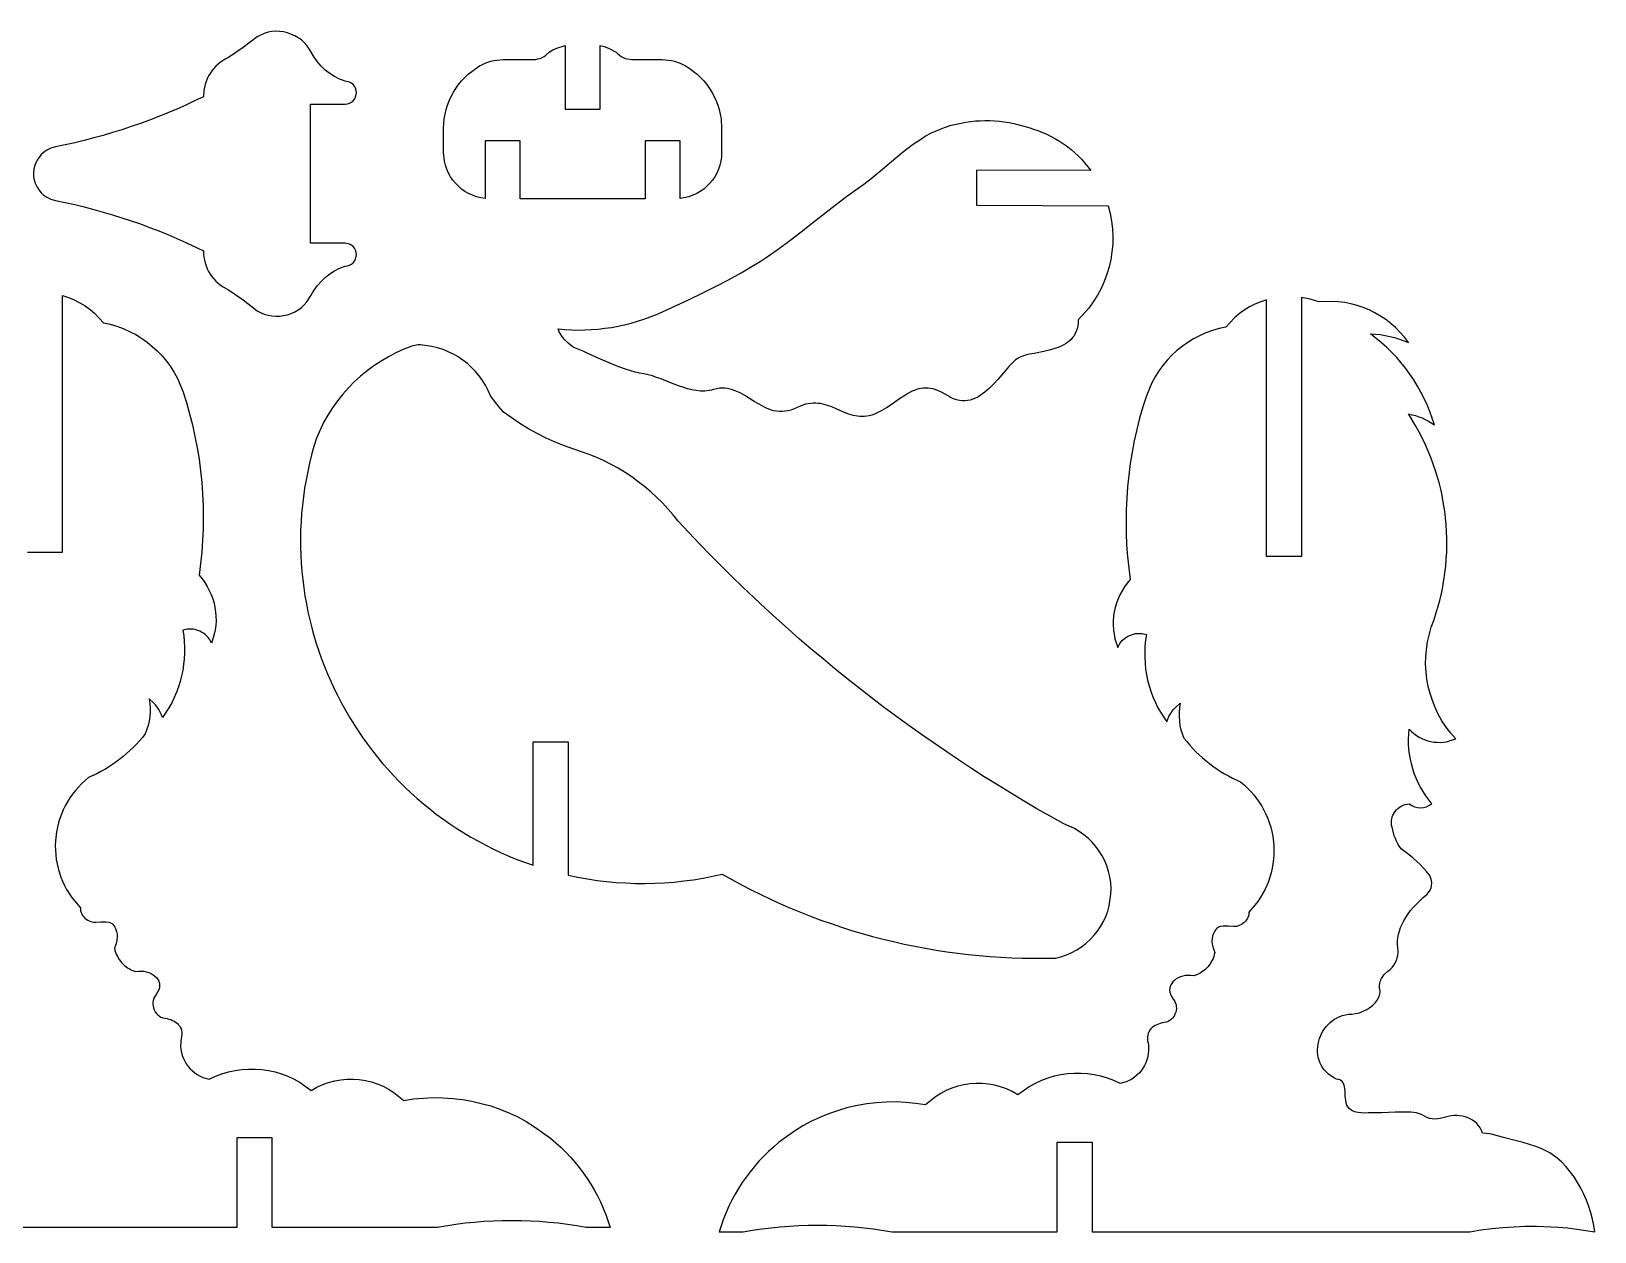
# Model space of a CAD drawing. Extents: x -20.3 to 46.2, y -10.8 to 25.4.
# Drawn here: x 20.84 to 43.33, y 8.14 to 25.41 of the extents above; entities that cross this region are included whole.
import ezdxf

# ---------------------------------------------------------------- set-up
doc = ezdxf.new("R2010")
doc.units = 0

msp = doc.modelspace()

# ---------------------------------------------------------------- linework, layer by layer
for points in [[(23.313, 22.25), (23.315, 22.205), (23.319, 22.16), (23.327, 22.117), (23.338, 22.074), (23.351, 22.032), (23.368, 21.992), (23.387, 21.953), (23.41, 21.915), (23.434, 21.879), (23.462, 21.845), (23.492, 21.813), (23.524, 21.783), (23.558, 21.756), (23.595, 21.731), (23.674, 21.688), (23.779, 21.616), (23.882, 21.542), (24.084, 21.388), (24.135, 21.361), (24.187, 21.34), (24.242, 21.324), (24.297, 21.314), (24.353, 21.309), (24.409, 21.31), (24.521, 21.33), (24.576, 21.349), (24.627, 21.373), (24.676, 21.401), (24.721, 21.435), (24.763, 21.473), (24.8, 21.515), (24.863, 21.61), (24.882, 21.646), (24.904, 21.682), (24.952, 21.748), (25.006, 21.81), (25.065, 21.866), (25.13, 21.917), (25.199, 21.961), (25.272, 21.998), (25.35, 22.028), (25.383, 22.032), (25.414, 22.041), (25.442, 22.056), (25.466, 22.077), (25.486, 22.101), (25.502, 22.129), (25.515, 22.193), (25.511, 22.227), (25.502, 22.258), (25.486, 22.286), (25.466, 22.31), (25.442, 22.33), (25.414, 22.345), (25.35, 22.358), (24.852, 22.358), (24.852, 24.358), (25.35, 24.358), (25.383, 24.362), (25.414, 24.371), (25.442, 24.386), (25.466, 24.407), (25.486, 24.431), (25.502, 24.459), (25.515, 24.523), (25.511, 24.557), (25.502, 24.588), (25.486, 24.616), (25.466, 24.64), (25.442, 24.66), (25.414, 24.675), (25.35, 24.688), (25.311, 24.703), (25.272, 24.719), (25.199, 24.756), (25.13, 24.8), (25.065, 24.85), (25.006, 24.906), (24.952, 24.968), (24.904, 25.035), (24.863, 25.107), (24.834, 25.156), (24.8, 25.202), (24.763, 25.244), (24.721, 25.282), (24.676, 25.315), (24.627, 25.344), (24.521, 25.386), (24.466, 25.399), (24.409, 25.406), (24.353, 25.407), (24.297, 25.403), (24.242, 25.393), (24.187, 25.377), (24.084, 25.329), (23.984, 25.251), (23.882, 25.175), (23.674, 25.029), (23.633, 25.009), (23.595, 24.986), (23.558, 24.961), (23.524, 24.933), (23.492, 24.903), (23.462, 24.871), (23.434, 24.837), (23.41, 24.801), (23.387, 24.764), (23.368, 24.725), (23.351, 24.684), (23.338, 24.643), (23.327, 24.6), (23.319, 24.556), (23.313, 24.466), (23.186, 24.405), (23.059, 24.346), (22.93, 24.289), (22.8, 24.234), (22.669, 24.181), (22.538, 24.13), (22.406, 24.082), (22.273, 24.036), (22.139, 23.991), (22.005, 23.95), (21.87, 23.91), (21.734, 23.872), (21.598, 23.837), (21.461, 23.804), (21.185, 23.744), (21.151, 23.736), (21.119, 23.725), (21.088, 23.711), (21.058, 23.695), (21.03, 23.676), (21.004, 23.655), (20.98, 23.633), (20.958, 23.608), (20.938, 23.581), (20.92, 23.553), (20.905, 23.524), (20.892, 23.493), (20.882, 23.46), (20.875, 23.427), (20.869, 23.358), (20.87, 23.323), (20.875, 23.289), (20.882, 23.256), (20.892, 23.224), (20.905, 23.193), (20.92, 23.163), (20.938, 23.135), (20.958, 23.109), (20.98, 23.084), (21.004, 23.061), (21.03, 23.04), (21.058, 23.022), (21.088, 23.006), (21.119, 22.992), (21.185, 22.973), (21.323, 22.944), (21.461, 22.913), (21.598, 22.88), (21.734, 22.844), (21.87, 22.807), (22.005, 22.767), (22.139, 22.725), (22.273, 22.681), (22.406, 22.635), (22.538, 22.586), (22.669, 22.536), (22.8, 22.483), (22.93, 22.428), (23.059, 22.371), (23.313, 22.25)], [(28.515, 24.287), (29.019, 24.287), (29.019, 25.204), (29.079, 25.186), (29.138, 25.164), (29.25, 25.108), (29.272, 25.085), (29.297, 25.064), (29.323, 25.046), (29.351, 25.031), (29.38, 25.018), (29.411, 25.009), (29.474, 24.999), (29.913, 24.999), (29.957, 24.997), (30.001, 24.993), (30.044, 24.986), (30.087, 24.976), (30.129, 24.963), (30.17, 24.947), (30.248, 24.908), (30.307, 24.871), (30.362, 24.831), (30.415, 24.788), (30.464, 24.742), (30.51, 24.692), (30.552, 24.64), (30.591, 24.586), (30.627, 24.529), (30.659, 24.47), (30.686, 24.409), (30.71, 24.346), (30.73, 24.282), (30.746, 24.216), (30.758, 24.149), (30.767, 24.012), (30.767, 23.665), (30.764, 23.602), (30.756, 23.541), (30.741, 23.481), (30.722, 23.423), (30.697, 23.368), (30.668, 23.315), (30.634, 23.266), (30.597, 23.22), (30.555, 23.177), (30.509, 23.138), (30.46, 23.104), (30.408, 23.073), (30.352, 23.048), (30.294, 23.027), (30.171, 23.002), (30.171, 23.831), (29.667, 23.831), (29.667, 22.999), (27.868, 22.999), (27.868, 23.831), (27.364, 23.831), (27.364, 23.002), (27.301, 23.012), (27.241, 23.027), (27.183, 23.048), (27.127, 23.073), (27.075, 23.104), (27.026, 23.138), (26.98, 23.177), (26.938, 23.22), (26.9, 23.266), (26.867, 23.315), (26.838, 23.368), (26.813, 23.423), (26.794, 23.481), (26.779, 23.541), (26.768, 23.665), (26.768, 24.012), (26.77, 24.081), (26.777, 24.149), (26.789, 24.216), (26.805, 24.282), (26.825, 24.346), (26.849, 24.409), (26.876, 24.47), (26.908, 24.529), (26.944, 24.586), (26.983, 24.64), (27.025, 24.692), (27.071, 24.742), (27.12, 24.788), (27.173, 24.831), (27.286, 24.908), (27.325, 24.929), (27.365, 24.947), (27.406, 24.963), (27.448, 24.976), (27.491, 24.986), (27.534, 24.993), (27.622, 24.999), (28.061, 24.999), (28.093, 25.002), (28.124, 25.009), (28.155, 25.018), (28.184, 25.031), (28.212, 25.046), (28.238, 25.064), (28.285, 25.108), (28.34, 25.138), (28.397, 25.164), (28.515, 25.204), (28.515, 24.287)], [(36.079, 23.403), (34.433, 23.409), (34.431, 22.905), (36.328, 22.898), (36.356, 22.788), (36.376, 22.677), (36.389, 22.566), (36.394, 22.455), (36.392, 22.344), (36.382, 22.234), (36.365, 22.125), (36.34, 22.018), (36.309, 21.913), (36.27, 21.809), (36.225, 21.709), (36.172, 21.611), (36.113, 21.517), (36.048, 21.426), (35.897, 21.258), (35.895, 21.212), (35.89, 21.169), (35.881, 21.129), (35.869, 21.093), (35.854, 21.059), (35.836, 21.028), (35.815, 21), (35.793, 20.974), (35.767, 20.95), (35.74, 20.929), (35.712, 20.909), (35.681, 20.892), (35.649, 20.876), (35.616, 20.862), (35.547, 20.837), (35.476, 20.818), (35.403, 20.801), (35.262, 20.774), (35.197, 20.761), (35.137, 20.747), (35.084, 20.731), (35.061, 20.721), (35.04, 20.71), (35.018, 20.696), (34.996, 20.679), (34.949, 20.636), (34.9, 20.584), (34.849, 20.526), (34.739, 20.398), (34.68, 20.334), (34.619, 20.272), (34.554, 20.216), (34.521, 20.191), (34.487, 20.167), (34.452, 20.146), (34.417, 20.128), (34.381, 20.114), (34.343, 20.102), (34.305, 20.094), (34.267, 20.09), (34.227, 20.091), (34.187, 20.096), (34.145, 20.105), (34.103, 20.12), (34.06, 20.141), (34.016, 20.167), (33.972, 20.194), (33.929, 20.217), (33.888, 20.236), (33.848, 20.251), (33.81, 20.262), (33.773, 20.27), (33.737, 20.274), (33.702, 20.275), (33.668, 20.274), (33.634, 20.269), (33.602, 20.262), (33.57, 20.253), (33.538, 20.241), (33.508, 20.228), (33.447, 20.196), (33.387, 20.159), (33.327, 20.119), (33.204, 20.032), (33.14, 19.99), (33.073, 19.951), (33.002, 19.916), (32.965, 19.901), (32.927, 19.887), (32.891, 19.877), (32.856, 19.87), (32.822, 19.866), (32.789, 19.864), (32.756, 19.866), (32.723, 19.869), (32.66, 19.882), (32.597, 19.901), (32.536, 19.925), (32.413, 19.978), (32.351, 20.003), (32.288, 20.026), (32.223, 20.044), (32.189, 20.051), (32.155, 20.055), (32.121, 20.058), (32.085, 20.058), (32.049, 20.055), (32.012, 20.05), (31.975, 20.042), (31.936, 20.03), (31.896, 20.015), (31.855, 19.996), (31.809, 19.975), (31.764, 19.959), (31.721, 19.947), (31.678, 19.94), (31.637, 19.937), (31.597, 19.938), (31.558, 19.942), (31.52, 19.949), (31.483, 19.959), (31.446, 19.972), (31.41, 19.987), (31.375, 20.003), (31.305, 20.041), (31.237, 20.082), (31.101, 20.167), (31.032, 20.205), (30.961, 20.237), (30.925, 20.25), (30.889, 20.26), (30.851, 20.268), (30.813, 20.272), (30.774, 20.273), (30.734, 20.271), (30.693, 20.264), (30.65, 20.253), (30.619, 20.245), (30.588, 20.239), (30.526, 20.232), (30.463, 20.232), (30.4, 20.239), (30.337, 20.25), (30.274, 20.266), (30.211, 20.286), (30.147, 20.308), (30.021, 20.357), (29.895, 20.407), (29.832, 20.429), (29.77, 20.449), (29.708, 20.466), (29.646, 20.478), (29.584, 20.489), (29.522, 20.504), (29.46, 20.521), (29.398, 20.54), (29.273, 20.585), (29.149, 20.636), (29.025, 20.69), (28.903, 20.745), (28.784, 20.799), (28.667, 20.849), (28.626, 20.87), (28.587, 20.897), (28.55, 20.929), (28.515, 20.965), (28.484, 21.004), (28.456, 21.045), (28.432, 21.085), (28.413, 21.125), (28.509, 21.116), (28.605, 21.111), (28.701, 21.109), (28.798, 21.11), (28.894, 21.115), (28.99, 21.123), (29.086, 21.134), (29.182, 21.148), (29.277, 21.166), (29.371, 21.186), (29.464, 21.21), (29.557, 21.237), (29.648, 21.266), (29.739, 21.299), (29.828, 21.334), (29.916, 21.373), (30.299, 21.55), (30.489, 21.641), (30.677, 21.734), (30.864, 21.831), (31.048, 21.933), (31.23, 22.041), (31.319, 22.097), (31.408, 22.155), (31.579, 22.273), (31.746, 22.396), (31.91, 22.522), (32.073, 22.65), (32.399, 22.905), (32.563, 23.029), (32.731, 23.149), (32.814, 23.209), (32.895, 23.271), (33.053, 23.402), (33.209, 23.534), (33.366, 23.664), (33.446, 23.727), (33.527, 23.786), (33.611, 23.843), (33.696, 23.896), (33.785, 23.944), (33.876, 23.987), (33.971, 24.024), (34.07, 24.055), (34.14, 24.072), (34.21, 24.087), (34.279, 24.1), (34.349, 24.11), (34.418, 24.117), (34.486, 24.121), (34.555, 24.123), (34.624, 24.123), (34.693, 24.119), (34.762, 24.113), (34.832, 24.105), (34.901, 24.093), (34.971, 24.079), (35.042, 24.063), (35.113, 24.043), (35.184, 24.021), (35.251, 24.001), (35.317, 23.979), (35.382, 23.953), (35.445, 23.925), (35.507, 23.895), (35.568, 23.862), (35.627, 23.826), (35.684, 23.788), (35.74, 23.748), (35.795, 23.705), (35.847, 23.66), (35.898, 23.613), (35.946, 23.563), (35.993, 23.512), (36.079, 23.403)], [(39.355, 21.514), (39.295, 21.535), (39.234, 21.553), (39.11, 21.579), (39.11, 17.851), (38.606, 17.851), (38.606, 21.545), (38.521, 21.516), (38.439, 21.482), (38.359, 21.441), (38.283, 21.394), (38.211, 21.341), (38.143, 21.283), (38.021, 21.152), (37.922, 21.13), (37.826, 21.102), (37.733, 21.068), (37.643, 21.028), (37.556, 20.982), (37.472, 20.931), (37.392, 20.874), (37.316, 20.813), (37.244, 20.746), (37.177, 20.676), (37.114, 20.6), (37.056, 20.521), (37.003, 20.437), (36.955, 20.35), (36.877, 20.165), (36.826, 20.005), (36.78, 19.844), (36.739, 19.681), (36.703, 19.517), (36.671, 19.353), (36.645, 19.188), (36.623, 19.022), (36.606, 18.856), (36.594, 18.689), (36.586, 18.522), (36.584, 18.355), (36.586, 18.187), (36.593, 18.02), (36.605, 17.853), (36.644, 17.519), (36.601, 17.468), (36.562, 17.415), (36.527, 17.359), (36.496, 17.302), (36.469, 17.242), (36.447, 17.182), (36.429, 17.12), (36.415, 17.056), (36.405, 16.993), (36.4, 16.928), (36.4, 16.863), (36.403, 16.798), (36.412, 16.734), (36.424, 16.669), (36.464, 16.543), (36.478, 16.571), (36.495, 16.598), (36.514, 16.623), (36.534, 16.646), (36.557, 16.667), (36.582, 16.685), (36.607, 16.702), (36.634, 16.715), (36.663, 16.727), (36.692, 16.735), (36.722, 16.742), (36.752, 16.745), (36.783, 16.746), (36.815, 16.744), (36.877, 16.73), (36.864, 16.647), (36.856, 16.564), (36.852, 16.481), (36.852, 16.398), (36.857, 16.315), (36.865, 16.233), (36.878, 16.152), (36.894, 16.071), (36.915, 15.991), (36.94, 15.913), (36.969, 15.835), (37.001, 15.759), (37.038, 15.684), (37.078, 15.612), (37.17, 15.472), (37.184, 15.512), (37.202, 15.55), (37.222, 15.587), (37.245, 15.621), (37.271, 15.654), (37.299, 15.685), (37.364, 15.74), (37.353, 15.677), (37.347, 15.613), (37.347, 15.549), (37.351, 15.485), (37.36, 15.422), (37.374, 15.36), (37.417, 15.238), (37.458, 15.188), (37.501, 15.138), (37.545, 15.09), (37.59, 15.043), (37.637, 14.998), (37.685, 14.955), (37.735, 14.913), (37.785, 14.872), (37.837, 14.833), (37.89, 14.796), (37.945, 14.761), (38, 14.727), (38.057, 14.695), (38.114, 14.664), (38.232, 14.609), (38.284, 14.566), (38.333, 14.521), (38.379, 14.473), (38.422, 14.423), (38.463, 14.371), (38.501, 14.317), (38.536, 14.262), (38.568, 14.204), (38.597, 14.145), (38.623, 14.085), (38.645, 14.023), (38.665, 13.96), (38.681, 13.896), (38.694, 13.83), (38.709, 13.698), (38.712, 13.631), (38.71, 13.564), (38.706, 13.498), (38.698, 13.432), (38.686, 13.367), (38.671, 13.303), (38.653, 13.24), (38.632, 13.178), (38.607, 13.117), (38.579, 13.057), (38.549, 12.999), (38.515, 12.942), (38.478, 12.888), (38.438, 12.835), (38.349, 12.735), (38.351, 12.712), (38.348, 12.69), (38.341, 12.668), (38.331, 12.647), (38.318, 12.626), (38.303, 12.607), (38.285, 12.588), (38.266, 12.572), (38.245, 12.558), (38.223, 12.546), (38.202, 12.537), (38.18, 12.531), (38.156, 12.528), (38.131, 12.527), (38.055, 12.532), (38.018, 12.535), (37.98, 12.535), (37.943, 12.53), (37.926, 12.525), (37.909, 12.517), (37.89, 12.503), (37.879, 12.492), (37.87, 12.479), (37.856, 12.459), (37.845, 12.438), (37.829, 12.396), (37.821, 12.355), (37.82, 12.315), (37.824, 12.275), (37.833, 12.235), (37.846, 12.195), (37.86, 12.156), (37.854, 12.127), (37.846, 12.098), (37.835, 12.07), (37.824, 12.044), (37.795, 11.993), (37.759, 11.947), (37.718, 11.906), (37.671, 11.871), (37.646, 11.855), (37.62, 11.842), (37.564, 11.82), (37.516, 11.823), (37.477, 11.825), (37.439, 11.822), (37.402, 11.816), (37.367, 11.805), (37.335, 11.791), (37.305, 11.774), (37.279, 11.754), (37.256, 11.731), (37.237, 11.705), (37.223, 11.678), (37.215, 11.649), (37.211, 11.618), (37.214, 11.586), (37.223, 11.554), (37.239, 11.52), (37.262, 11.486), (37.279, 11.462), (37.293, 11.436), (37.303, 11.403), (37.307, 11.376), (37.308, 11.349), (37.305, 11.321), (37.299, 11.295), (37.288, 11.266), (37.274, 11.24), (37.256, 11.216), (37.236, 11.194), (37.214, 11.178), (37.191, 11.164), (37.166, 11.154), (37.133, 11.146), (37.104, 11.142), (37.077, 11.135), (37.051, 11.126), (37.025, 11.116), (37.002, 11.104), (36.98, 11.09), (36.96, 11.074), (36.942, 11.057), (36.927, 11.037), (36.914, 11.016), (36.904, 10.993), (36.896, 10.968), (36.892, 10.942), (36.892, 10.914), (36.895, 10.884), (36.902, 10.852), (36.907, 10.824), (36.908, 10.792), (36.908, 10.745), (36.904, 10.699), (36.897, 10.654), (36.885, 10.611), (36.869, 10.569), (36.85, 10.528), (36.827, 10.49), (36.802, 10.454), (36.773, 10.42), (36.741, 10.389), (36.706, 10.361), (36.669, 10.335), (36.63, 10.313), (36.588, 10.295), (36.499, 10.269), (36.408, 10.312), (36.315, 10.347), (36.221, 10.375), (36.126, 10.396), (36.03, 10.41), (35.933, 10.416), (35.836, 10.416), (35.74, 10.409), (35.644, 10.395), (35.55, 10.374), (35.457, 10.347), (35.366, 10.313), (35.278, 10.271), (35.192, 10.224), (35.029, 10.108), (34.948, 10.154), (34.865, 10.192), (34.78, 10.222), (34.693, 10.246), (34.605, 10.261), (34.516, 10.27), (34.427, 10.271), (34.339, 10.265), (34.251, 10.252), (34.165, 10.232), (34.08, 10.204), (33.997, 10.17), (33.918, 10.129), (33.841, 10.081), (33.698, 9.964), (33.557, 9.985), (33.416, 9.999), (33.276, 10.005), (33.135, 10.003), (32.995, 9.994), (32.856, 9.978), (32.719, 9.954), (32.583, 9.923), (32.449, 9.884), (32.317, 9.839), (32.187, 9.786), (32.06, 9.727), (31.937, 9.66), (31.816, 9.587), (31.587, 9.42), (31.512, 9.357), (31.439, 9.29), (31.369, 9.222), (31.302, 9.151), (31.238, 9.077), (31.176, 9.002), (31.118, 8.924), (31.062, 8.844), (31.01, 8.762), (30.96, 8.678), (30.914, 8.592), (30.871, 8.504), (30.831, 8.415), (30.794, 8.324), (30.731, 8.138), (31.078, 8.138), (31.211, 8.16), (31.344, 8.18), (31.477, 8.196), (31.611, 8.21), (31.745, 8.22), (31.879, 8.227), (32.013, 8.232), (32.147, 8.233), (32.281, 8.232), (32.415, 8.227), (32.549, 8.22), (32.683, 8.21), (32.816, 8.196), (32.95, 8.18), (33.215, 8.138), (35.595, 8.138), (35.595, 9.426), (36.099, 9.426), (36.099, 8.138), (41.53, 8.138), (41.688, 8.164), (41.847, 8.184), (42.006, 8.2), (42.166, 8.21), (42.326, 8.216), (42.487, 8.217), (42.807, 8.203), (42.937, 8.192), (43.067, 8.177), (43.326, 8.138), (43.312, 8.228), (43.293, 8.319), (43.269, 8.41), (43.24, 8.501), (43.207, 8.591), (43.169, 8.679), (43.127, 8.764), (43.08, 8.847), (43.029, 8.927), (42.974, 9.002), (42.915, 9.072), (42.852, 9.137), (42.785, 9.196), (42.714, 9.248), (42.678, 9.272), (42.64, 9.293), (42.602, 9.313), (42.563, 9.33), (42.477, 9.363), (42.388, 9.393), (42.295, 9.42), (42.202, 9.446), (42.016, 9.493), (41.842, 9.54), (41.806, 9.548), (41.769, 9.552), (41.712, 9.555), (41.697, 9.594), (41.678, 9.631), (41.655, 9.664), (41.629, 9.693), (41.6, 9.719), (41.569, 9.742), (41.535, 9.761), (41.499, 9.777), (41.462, 9.79), (41.423, 9.799), (41.383, 9.806), (41.343, 9.808), (41.302, 9.808), (41.261, 9.804), (41.22, 9.797), (41.179, 9.787), (41.141, 9.776), (41.102, 9.767), (41.063, 9.762), (41.025, 9.759), (40.986, 9.761), (40.949, 9.768), (40.913, 9.78), (40.879, 9.799), (40.842, 9.821), (40.803, 9.836), (40.764, 9.847), (40.723, 9.854), (40.682, 9.857), (40.64, 9.859), (40.555, 9.859), (40.457, 9.858), (40.358, 9.853), (40.26, 9.849), (40.163, 9.848), (40.066, 9.847), (40.016, 9.846), (39.967, 9.847), (39.919, 9.853), (39.874, 9.864), (39.852, 9.872), (39.831, 9.883), (39.812, 9.895), (39.793, 9.911), (39.775, 9.934), (39.761, 9.961), (39.751, 9.991), (39.745, 10.024), (39.738, 10.093), (39.734, 10.162), (39.731, 10.195), (39.726, 10.227), (39.718, 10.255), (39.707, 10.28), (39.691, 10.301), (39.671, 10.317), (39.658, 10.323), (39.644, 10.328), (39.61, 10.332), (39.568, 10.355), (39.529, 10.379), (39.494, 10.407), (39.462, 10.436), (39.435, 10.467), (39.411, 10.5), (39.39, 10.535), (39.373, 10.571), (39.36, 10.607), (39.35, 10.645), (39.343, 10.684), (39.339, 10.722), (39.338, 10.761), (39.341, 10.8), (39.346, 10.839), (39.355, 10.878), (39.366, 10.916), (39.38, 10.953), (39.397, 10.989), (39.416, 11.024), (39.438, 11.057), (39.463, 11.089), (39.49, 11.119), (39.519, 11.147), (39.551, 11.173), (39.584, 11.196), (39.62, 11.216), (39.658, 11.234), (39.698, 11.248), (39.74, 11.259), (39.784, 11.267), (39.83, 11.27), (39.886, 11.276), (39.942, 11.289), (39.995, 11.309), (40.046, 11.333), (40.093, 11.363), (40.135, 11.397), (40.171, 11.434), (40.201, 11.474), (40.213, 11.495), (40.222, 11.516), (40.23, 11.537), (40.235, 11.559), (40.238, 11.581), (40.238, 11.603), (40.236, 11.624), (40.23, 11.646), (40.231, 11.682), (40.236, 11.716), (40.245, 11.75), (40.259, 11.782), (40.276, 11.811), (40.298, 11.839), (40.351, 11.885), (40.383, 11.911), (40.412, 11.941), (40.436, 11.972), (40.456, 12.006), (40.473, 12.041), (40.485, 12.076), (40.494, 12.113), (40.499, 12.149), (40.499, 12.185), (40.496, 12.22), (40.491, 12.268), (40.491, 12.317), (40.496, 12.365), (40.504, 12.415), (40.517, 12.464), (40.534, 12.513), (40.555, 12.562), (40.58, 12.611), (40.609, 12.66), (40.642, 12.709), (40.678, 12.757), (40.718, 12.805), (40.762, 12.852), (40.809, 12.899), (40.859, 12.945), (40.912, 12.991), (40.937, 13.019), (40.957, 13.05), (40.971, 13.084), (40.98, 13.119), (40.983, 13.156), (40.979, 13.192), (40.954, 13.263), (40.909, 13.317), (40.862, 13.369), (40.814, 13.42), (40.763, 13.469), (40.711, 13.516), (40.656, 13.561), (40.543, 13.645), (40.519, 13.68), (40.496, 13.717), (40.476, 13.755), (40.458, 13.794), (40.442, 13.834), (40.429, 13.875), (40.41, 13.959), (40.405, 13.988), (40.402, 14.018), (40.403, 14.048), (40.407, 14.077), (40.414, 14.105), (40.424, 14.133), (40.454, 14.185), (40.473, 14.208), (40.494, 14.228), (40.518, 14.246), (40.543, 14.262), (40.569, 14.274), (40.597, 14.284), (40.656, 14.294), (40.694, 14.269), (40.734, 14.252), (40.777, 14.242), (40.82, 14.238), (40.863, 14.242), (40.905, 14.252), (40.984, 14.294), (40.938, 14.351), (40.895, 14.41), (40.856, 14.47), (40.82, 14.533), (40.787, 14.597), (40.757, 14.663), (40.731, 14.73), (40.708, 14.798), (40.689, 14.867), (40.674, 14.937), (40.662, 15.008), (40.653, 15.08), (40.648, 15.152), (40.647, 15.224), (40.656, 15.37), (40.689, 15.336), (40.724, 15.306), (40.761, 15.279), (40.8, 15.254), (40.84, 15.233), (40.882, 15.216), (40.925, 15.201), (40.969, 15.19), (41.013, 15.183), (41.058, 15.179), (41.103, 15.178), (41.149, 15.181), (41.194, 15.187), (41.239, 15.198), (41.327, 15.229), (41.255, 15.312), (41.189, 15.398), (41.129, 15.489), (41.076, 15.582), (41.03, 15.679), (40.99, 15.778), (40.957, 15.88), (40.93, 15.983), (40.911, 16.088), (40.899, 16.194), (40.893, 16.301), (40.895, 16.408), (40.904, 16.515), (40.92, 16.622), (40.975, 16.834), (41.01, 16.93), (41.042, 17.026), (41.071, 17.123), (41.097, 17.22), (41.12, 17.318), (41.14, 17.416), (41.157, 17.515), (41.172, 17.614), (41.183, 17.713), (41.191, 17.812), (41.197, 17.912), (41.199, 18.011), (41.199, 18.11), (41.196, 18.209), (41.189, 18.308), (41.18, 18.407), (41.168, 18.506), (41.153, 18.604), (41.136, 18.701), (41.115, 18.799), (41.092, 18.895), (41.065, 18.991), (41.036, 19.086), (41.004, 19.181), (40.97, 19.275), (40.932, 19.367), (40.891, 19.459), (40.848, 19.55), (40.802, 19.64), (40.753, 19.728), (40.647, 19.902), (40.697, 19.892), (40.747, 19.879), (40.795, 19.863), (40.842, 19.845), (40.888, 19.823), (40.933, 19.8), (41.019, 19.744), (40.988, 19.842), (40.953, 19.938), (40.914, 20.032), (40.872, 20.125), (40.826, 20.216), (40.777, 20.304), (40.724, 20.391), (40.667, 20.475), (40.607, 20.557), (40.544, 20.636), (40.478, 20.713), (40.409, 20.787), (40.336, 20.858), (40.261, 20.927), (40.101, 21.055), (40.172, 21.051), (40.242, 21.043), (40.311, 21.032), (40.38, 21.018), (40.448, 21.001), (40.516, 20.98), (40.647, 20.93), (40.59, 21.005), (40.528, 21.076), (40.463, 21.142), (40.393, 21.204), (40.319, 21.26), (40.243, 21.311), (40.163, 21.357), (40.081, 21.398), (39.996, 21.433), (39.908, 21.462), (39.819, 21.486), (39.729, 21.504), (39.637, 21.515), (39.543, 21.521), (39.355, 21.514)], [(28.561, 15.185), (28.561, 13.267), (28.698, 13.239), (28.836, 13.214), (28.974, 13.193), (29.113, 13.176), (29.251, 13.164), (29.391, 13.155), (29.53, 13.15), (29.669, 13.148), (29.808, 13.151), (29.947, 13.158), (30.086, 13.169), (30.225, 13.184), (30.363, 13.202), (30.501, 13.225), (30.775, 13.282), (30.912, 13.204), (31.051, 13.13), (31.19, 13.058), (31.33, 12.988), (31.472, 12.921), (31.614, 12.856), (31.758, 12.794), (31.902, 12.734), (32.047, 12.677), (32.194, 12.622), (32.341, 12.57), (32.489, 12.52), (32.637, 12.473), (32.787, 12.429), (32.937, 12.387), (33.088, 12.347), (33.239, 12.311), (33.391, 12.276), (33.544, 12.245), (33.697, 12.216), (33.851, 12.19), (34.005, 12.166), (34.16, 12.145), (34.315, 12.126), (34.47, 12.111), (34.626, 12.097), (34.782, 12.087), (34.939, 12.079), (35.095, 12.074), (35.252, 12.072), (35.567, 12.075), (35.648, 12.095), (35.727, 12.122), (35.803, 12.155), (35.875, 12.193), (35.943, 12.237), (36.007, 12.286), (36.067, 12.34), (36.122, 12.399), (36.173, 12.462), (36.218, 12.528), (36.258, 12.599), (36.292, 12.672), (36.32, 12.749), (36.342, 12.828), (36.367, 12.994), (36.368, 13.078), (36.363, 13.161), (36.351, 13.243), (36.333, 13.322), (36.308, 13.4), (36.277, 13.474), (36.241, 13.546), (36.199, 13.615), (36.151, 13.68), (36.098, 13.741), (36.041, 13.798), (35.979, 13.85), (35.912, 13.897), (35.841, 13.939), (35.687, 14.005), (35.494, 14.114), (35.302, 14.224), (35.111, 14.336), (34.921, 14.451), (34.733, 14.566), (34.545, 14.684), (34.359, 14.804), (34.174, 14.925), (33.991, 15.049), (33.808, 15.174), (33.627, 15.3), (33.447, 15.429), (33.269, 15.559), (33.092, 15.691), (32.916, 15.825), (32.741, 15.961), (32.568, 16.098), (32.396, 16.237), (32.226, 16.378), (32.057, 16.52), (31.889, 16.664), (31.723, 16.81), (31.558, 16.958), (31.395, 17.107), (31.233, 17.258), (31.073, 17.41), (30.914, 17.564), (30.757, 17.72), (30.601, 17.877), (30.446, 18.036), (30.142, 18.358), (30.07, 18.449), (29.994, 18.538), (29.915, 18.622), (29.832, 18.704), (29.747, 18.782), (29.659, 18.857), (29.568, 18.928), (29.475, 18.996), (29.379, 19.06), (29.28, 19.12), (29.179, 19.176), (29.076, 19.228), (28.971, 19.277), (28.863, 19.321), (28.643, 19.397), (28.507, 19.444), (28.374, 19.497), (28.243, 19.555), (28.114, 19.619), (27.989, 19.688), (27.866, 19.763), (27.631, 19.929), (27.581, 19.985), (27.532, 20.043), (27.442, 20.163), (27.409, 20.24), (27.37, 20.314), (27.327, 20.384), (27.278, 20.451), (27.226, 20.513), (27.17, 20.572), (27.109, 20.626), (27.045, 20.676), (26.978, 20.722), (26.908, 20.762), (26.834, 20.798), (26.759, 20.828), (26.68, 20.853), (26.6, 20.873), (26.435, 20.895), (26.403, 20.895), (26.372, 20.892), (26.31, 20.878), (26.195, 20.833), (26.082, 20.782), (25.973, 20.725), (25.867, 20.663), (25.765, 20.596), (25.666, 20.523), (25.572, 20.445), (25.482, 20.363), (25.397, 20.276), (25.316, 20.185), (25.24, 20.089), (25.169, 19.99), (25.103, 19.886), (25.042, 19.779), (24.937, 19.554), (24.901, 19.434), (24.868, 19.314), (24.839, 19.194), (24.812, 19.074), (24.788, 18.953), (24.768, 18.833), (24.751, 18.712), (24.736, 18.592), (24.725, 18.471), (24.717, 18.351), (24.711, 18.231), (24.709, 18.112), (24.71, 17.992), (24.713, 17.873), (24.719, 17.755), (24.729, 17.637), (24.741, 17.519), (24.755, 17.402), (24.773, 17.285), (24.793, 17.169), (24.816, 17.054), (24.842, 16.94), (24.871, 16.826), (24.902, 16.713), (24.936, 16.601), (24.972, 16.49), (25.011, 16.38), (25.052, 16.271), (25.097, 16.163), (25.143, 16.056), (25.192, 15.95), (25.244, 15.845), (25.298, 15.742), (25.354, 15.64), (25.413, 15.539), (25.474, 15.44), (25.538, 15.342), (25.604, 15.245), (25.672, 15.15), (25.743, 15.057), (25.815, 14.965), (25.89, 14.875), (25.968, 14.787), (26.047, 14.7), (26.128, 14.615), (26.212, 14.532), (26.298, 14.451), (26.386, 14.372), (26.476, 14.295), (26.568, 14.22), (26.662, 14.147), (26.758, 14.076), (26.856, 14.007), (26.956, 13.941), (27.058, 13.877), (27.161, 13.815), (27.267, 13.755), (27.375, 13.698), (27.484, 13.643), (27.595, 13.591), (27.708, 13.542), (27.823, 13.495), (28.057, 13.409), (28.057, 15.185), (28.561, 15.185)]]:
    msp.add_lwpolyline(points, close=True)
msp.add_lwpolyline([(20.783, 17.914), (21.287, 17.914), (21.287, 21.607), (21.372, 21.579), (21.455, 21.544), (21.534, 21.503), (21.61, 21.456), (21.682, 21.404), (21.75, 21.346), (21.873, 21.215), (21.971, 21.193), (22.067, 21.165), (22.16, 21.13), (22.25, 21.09), (22.338, 21.044), (22.421, 20.993), (22.501, 20.937), (22.577, 20.875), (22.649, 20.809), (22.717, 20.738), (22.78, 20.663), (22.838, 20.583), (22.891, 20.5), (22.938, 20.413), (23.017, 20.228), (23.067, 20.068), (23.113, 19.906), (23.154, 19.744), (23.19, 19.58), (23.222, 19.416), (23.249, 19.25), (23.271, 19.085), (23.288, 18.918), (23.3, 18.752), (23.307, 18.585), (23.31, 18.417), (23.307, 18.25), (23.3, 18.083), (23.288, 17.915), (23.249, 17.582), (23.292, 17.531), (23.331, 17.477), (23.366, 17.422), (23.397, 17.364), (23.424, 17.305), (23.446, 17.244), (23.465, 17.182), (23.478, 17.119), (23.488, 17.055), (23.493, 16.991), (23.494, 16.926), (23.49, 16.861), (23.482, 16.796), (23.469, 16.732), (23.43, 16.605), (23.415, 16.634), (23.399, 16.661), (23.38, 16.686), (23.359, 16.709), (23.336, 16.729), (23.312, 16.748), (23.286, 16.764), (23.259, 16.778), (23.231, 16.789), (23.202, 16.798), (23.172, 16.804), (23.141, 16.808), (23.11, 16.808), (23.079, 16.806), (23.017, 16.793), (23.029, 16.71), (23.037, 16.627), (23.041, 16.544), (23.041, 16.461), (23.037, 16.378), (23.028, 16.296), (23.016, 16.214), (22.999, 16.134), (22.978, 16.054), (22.954, 15.975), (22.925, 15.898), (22.892, 15.821), (22.856, 15.747), (22.816, 15.674), (22.724, 15.534), (22.709, 15.574), (22.692, 15.612), (22.671, 15.649), (22.648, 15.684), (22.622, 15.717), (22.594, 15.748), (22.53, 15.803), (22.541, 15.739), (22.546, 15.675), (22.547, 15.611), (22.542, 15.548), (22.533, 15.484), (22.519, 15.422), (22.476, 15.301), (22.435, 15.25), (22.393, 15.201), (22.349, 15.153), (22.303, 15.106), (22.256, 15.061), (22.208, 15.017), (22.159, 14.975), (22.108, 14.935), (22.056, 14.896), (22.003, 14.859), (21.949, 14.823), (21.893, 14.789), (21.837, 14.757), (21.779, 14.727), (21.661, 14.671), (21.609, 14.628), (21.561, 14.583), (21.514, 14.535), (21.471, 14.486), (21.43, 14.434), (21.392, 14.38), (21.357, 14.324), (21.326, 14.267), (21.297, 14.208), (21.271, 14.147), (21.248, 14.085), (21.229, 14.022), (21.212, 13.958), (21.2, 13.893), (21.184, 13.76), (21.182, 13.693), (21.183, 13.627), (21.188, 13.56), (21.196, 13.495), (21.207, 13.43), (21.222, 13.366), (21.24, 13.302), (21.262, 13.24), (21.286, 13.179), (21.314, 13.12), (21.345, 13.062), (21.379, 13.005), (21.416, 12.95), (21.456, 12.897), (21.544, 12.797), (21.543, 12.775), (21.545, 12.753), (21.552, 12.731), (21.562, 12.709), (21.575, 12.689), (21.591, 12.669), (21.608, 12.651), (21.628, 12.635), (21.649, 12.62), (21.67, 12.609), (21.692, 12.6), (21.714, 12.594), (21.737, 12.59), (21.763, 12.59), (21.838, 12.595), (21.876, 12.597), (21.913, 12.597), (21.95, 12.592), (21.968, 12.587), (21.984, 12.579), (22.004, 12.566), (22.015, 12.554), (22.024, 12.542), (22.037, 12.521), (22.049, 12.5), (22.064, 12.459), (22.072, 12.418), (22.074, 12.377), (22.069, 12.337), (22.06, 12.297), (22.048, 12.258), (22.033, 12.219), (22.04, 12.189), (22.048, 12.161), (22.058, 12.133), (22.07, 12.106), (22.099, 12.055), (22.134, 12.009), (22.176, 11.968), (22.222, 11.933), (22.247, 11.918), (22.274, 11.904), (22.329, 11.882), (22.377, 11.886), (22.417, 11.887), (22.455, 11.885), (22.491, 11.878), (22.526, 11.868), (22.559, 11.854), (22.588, 11.836), (22.615, 11.816), (22.638, 11.793), (22.656, 11.768), (22.67, 11.741), (22.679, 11.711), (22.682, 11.681), (22.68, 11.649), (22.67, 11.616), (22.654, 11.583), (22.631, 11.549), (22.614, 11.524), (22.601, 11.498), (22.591, 11.466), (22.586, 11.439), (22.585, 11.411), (22.588, 11.384), (22.595, 11.357), (22.605, 11.329), (22.619, 11.302), (22.637, 11.278), (22.658, 11.257), (22.679, 11.24), (22.702, 11.227), (22.727, 11.217), (22.761, 11.209), (22.789, 11.204), (22.816, 11.197), (22.843, 11.189), (22.868, 11.179), (22.891, 11.166), (22.913, 11.152), (22.933, 11.137), (22.951, 11.119), (22.967, 11.1), (22.98, 11.079), (22.99, 11.056), (22.997, 11.031), (23.001, 11.005), (23.002, 10.976), (22.999, 10.946), (22.992, 10.915), (22.986, 10.886), (22.986, 10.854), (22.985, 10.808), (22.989, 10.762), (22.997, 10.717), (23.009, 10.673), (23.024, 10.631), (23.044, 10.591), (23.066, 10.552), (23.092, 10.516), (23.121, 10.483), (23.153, 10.451), (23.187, 10.423), (23.224, 10.398), (23.264, 10.376), (23.305, 10.357), (23.395, 10.332), (23.485, 10.374), (23.578, 10.409), (23.672, 10.437), (23.768, 10.458), (23.864, 10.472), (23.96, 10.479), (24.057, 10.479), (24.153, 10.472), (24.249, 10.458), (24.343, 10.437), (24.436, 10.409), (24.527, 10.375), (24.616, 10.334), (24.702, 10.286), (24.864, 10.171), (24.945, 10.216), (25.028, 10.254), (25.114, 10.285), (25.201, 10.308), (25.289, 10.324), (25.377, 10.332), (25.466, 10.333), (25.555, 10.327), (25.642, 10.314), (25.729, 10.294), (25.813, 10.267), (25.896, 10.232), (25.976, 10.191), (26.053, 10.143), (26.195, 10.026), (26.336, 10.048), (26.477, 10.061), (26.618, 10.068), (26.758, 10.066), (26.898, 10.057), (27.037, 10.04), (27.174, 10.017), (27.31, 9.985), (27.445, 9.947), (27.577, 9.901), (27.706, 9.849), (27.833, 9.789), (27.957, 9.723), (28.077, 9.649), (28.307, 9.483), (28.382, 9.419), (28.454, 9.353), (28.524, 9.284), (28.591, 9.213), (28.656, 9.14), (28.717, 9.064), (28.776, 8.986), (28.831, 8.906), (28.884, 8.824), (28.933, 8.74), (28.98, 8.654), (29.023, 8.567), (29.063, 8.478), (29.099, 8.387), (29.162, 8.201), (28.815, 8.201), (28.682, 8.223), (28.549, 8.242), (28.416, 8.259), (28.282, 8.272), (28.149, 8.283), (28.015, 8.29), (27.881, 8.294), (27.747, 8.296), (27.612, 8.294), (27.478, 8.29), (27.345, 8.283), (27.211, 8.272), (27.077, 8.259), (26.944, 8.242), (26.678, 8.201), (24.299, 8.201), (24.299, 9.489), (23.795, 9.489), (23.795, 8.201), (18.364, 8.201)])

doc.saveas('drawing.dxf')
